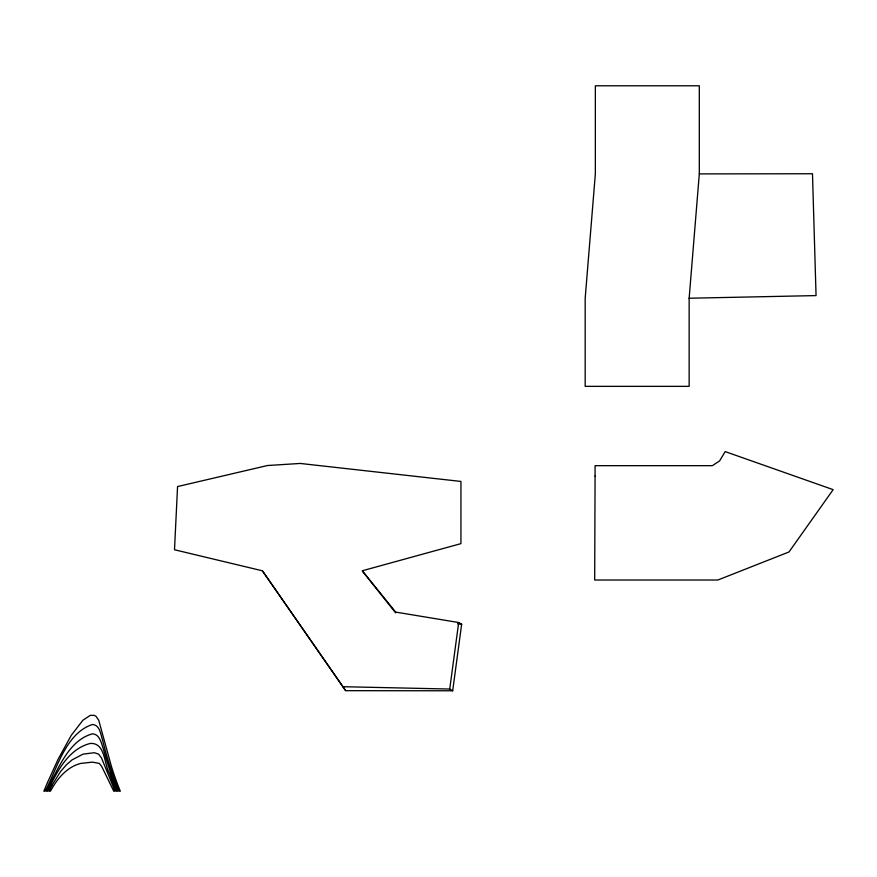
<?xml version="1.0" encoding="UTF-8"?>
<svg xmlns="http://www.w3.org/2000/svg" width="877" height="877" viewBox="0 0 877 877"><rect width="100%" height="100%" fill="white"/><g stroke="black" fill="none" stroke-linecap="round" stroke-linejoin="round"><path stroke-width="1.32" d="M689.147 298.235L699.309 173.898L699.309 85.782L595.351 85.782L595.351 173.898L585.178 298.235L585.178 386.351L689.147 386.351L689.147 298.235L816.059 295.593L812.486 173.745L699.309 173.898M452.685 690.78L449.737 689.037L458.682 622.527L395.68 612.091L362.212 570.795L460.94 543.63L460.94 481.44L300.23 463.451L267.474 465.523L177.56 486.56L174.501 549.758L262.387 570.795L345.659 690.67L452.685 690.78L461.642 624.271L458.682 622.527M343.181 686.713L449.737 689.037M457.586 623.744L461.642 624.271M363.045 571.848L395.648 612.88M262.387 570.795L345.659 690.67M595.077 476.134L594.683 580.015L717.879 580.015L789.004 551.962L833.15 489.651L725.18 451.6L719.6 460.918L712.365 465.676L595.077 465.676L595.077 476.134M47.501 782.503L43.85 791.218L45.166 791.218C56.983 768.943 65.753 733.161 92.447 724.501C99.978 724.906 100.625 734.455 102.532 739.969C106.851 757.399 112.124 774.621 119.009 791.218L120.324 791.218A297.051 297.051 0 0 1 111.434 766.465L98.717 720.214L96.01 716.345L94.365 715.358L90.287 715.358L82.931 720.214L71.333 735.233L58.145 759.186L47.501 782.503M49.518 784.389L46.47 791.218L47.786 791.218C56.599 772.177 68.132 748.98 90.276 743.444C105.536 742.49 103.892 764.218 109.559 773.635A313.517 313.517 0 0 0 116.389 791.218L117.704 791.218C111.686 777.384 107.323 762.913 103.19 748.421C101.228 742.951 99.715 734.148 92.447 733.819C69.886 740.002 59.855 765.654 49.518 784.389M51.896 785.463L49.101 791.218L50.406 791.218C55.777 781.44 62.782 771.957 72.769 766.542A35.836 35.836 0 0 1 80.739 763.428L92.447 762.124L99.342 763.428L101.754 766.542L113.769 791.218L115.073 791.218L101.469 757.892L98.564 754.121L94.354 752.718L83.085 754.121L72.166 759.811L66.389 764.81L60.546 771.552L51.896 785.463"/></g></svg>
